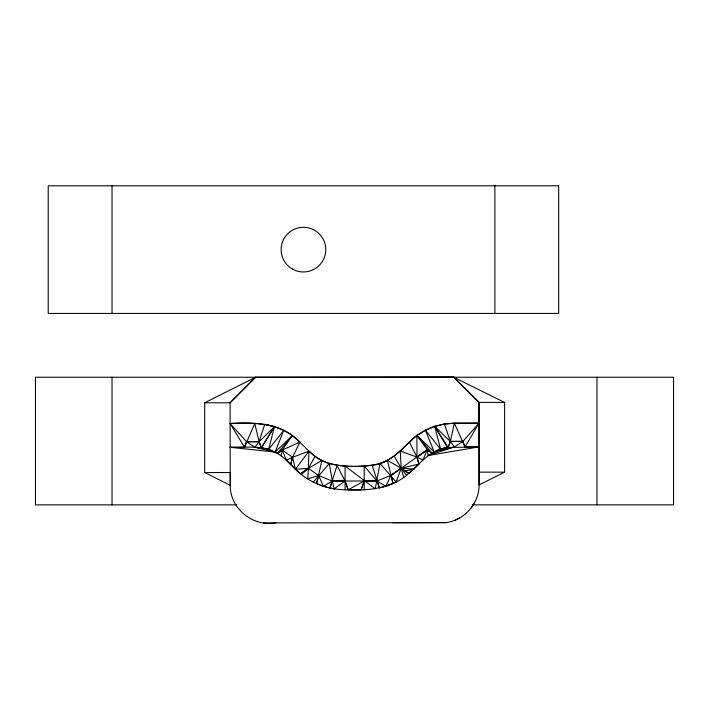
<?xml version="1.0" encoding="UTF-8"?>
<svg xmlns="http://www.w3.org/2000/svg" width="709" height="709" viewBox="0 0 709 709"><rect width="100%" height="100%" fill="white"/><g stroke="black" fill="none" stroke-linecap="round" stroke-linejoin="round"><path stroke-width="1.06" d="M299.907 442.124L282.2 450.047L277.325 453.459C263.323 444.454 245.819 447.849 230.177 447.29L275.083 452.058C286.436 457.925 293.579 469.039 303.824 476.413C315.851 484.938 330.367 489.6 345.097 489.751C365.924 490.814 388.24 489.361 405.477 476.253C418.735 465.565 429.113 449.798 447.432 447.485L448.159 447.423L450.348 441.379L454.38 423.202L479 423.14L465.015 446.936L479.036 446.909L428.174 455.488L427.297 449.798L416.892 435.423C404.777 445.013 395.507 458.953 379.98 463.482C363.522 467.417 345.735 467.444 329.286 463.535C313.75 459.051 304.4 445.19 292.285 435.61C274.534 422.032 251.278 422.812 230.141 423.512L230.141 423.512C254.451 421.855 281.987 423.211 299.907 442.124L292.56 457.296L290.628 464.501L292.56 457.27L308.947 451.137C325.245 468.25 350.556 467.249 372.19 465.361C391.377 463.172 403.261 447.024 416.892 435.423M364.24 489.724L364.204 465.981M345.097 489.751L345.061 466.035L375.221 488.847L379.98 463.482L387.371 460.38L401.214 468.197L408.774 473.461L401.214 468.17L394.195 456.206M408.774 473.435L418.859 464.067L401.214 468.197L390.881 475.455L376.904 480.986L332.361 481.056L318.696 475.588L308.344 468.339L308.947 451.137L295.431 469.296L300.643 473.727L308.344 468.339L321.877 460.504L316.56 483.556L323.401 486.374L334.116 488.909L344.999 481.012L337.076 465.414L329.871 487.916L332.361 481.03L329.286 463.562L313.218 482.155M281.065 455.719L282.2 450.02L292.285 435.636L277.325 453.459L268.596 449.391L261.346 447.733L259.131 441.698L254.761 423.503L244.481 447.264L230.177 447.29M274.48 426.596L259.131 441.698L246.493 441.689L244.481 447.264L230.141 423.539L246.493 441.716L254.797 447.228L268.596 449.391L274.48 426.596L261.346 447.733L259.131 441.672L264.741 424.274L274.48 426.596L261.346 447.76M316.56 483.556L318.696 475.562L307.803 478.841L308.344 468.312L300.643 473.727M318.696 475.588L323.401 486.374L332.361 481.056L344.999 481.012L348.199 489.777L361.094 489.759L364.266 480.977L376.904 480.986L385.926 486.285L396.101 482.023L401.214 468.17L400.284 450.995L416.963 457.101L422.856 460.052L427.297 449.798L432.056 453.131L440.617 449.125L447.432 447.485L479.036 446.909M361.094 489.759L364.266 480.977L348.199 489.777L344.999 481.039M418.859 464.067L416.963 457.101L416.892 435.45L425.427 430.177L434.67 426.331L447.432 447.512L448.159 447.423L450.348 441.379L444.401 424L434.67 426.357L440.617 449.151L432.056 453.113L427.297 449.798L416.963 457.083L418.859 464.085L413.843 469.119L405.264 471.024M246.493 441.716L259.131 441.698L254.797 447.228L275.083 452.058L283.733 430.416L268.596 449.417M392.821 522.71L445.837 522.63C464.342 520.424 479.266 503.461 479.089 484.876L479.089 402.42L453.707 377.241L504.613 402.428L504.613 472.15L479.089 484.912L478.965 402.393L453.406 376.904L255.594 377.241L204.706 402.801L204.706 472.531L230.23 485.293L230.23 472.522L204.706 472.531M295.431 469.296L292.56 457.296L282.2 450.047L277.325 453.459L282.2 450.02L286.401 460.256L295.431 469.296L308.344 468.339L315.044 456.33M471.113 508.069L473.896 503.939M428.174 455.488L454.416 446.918L462.986 441.361L479 423.167L454.38 423.202L444.401 424L434.67 426.357L448.159 447.45M275.083 452.085L292.285 435.636M301.485 474.418L308.344 468.339M434.67 426.331L425.427 430.203L416.892 435.45L432.056 453.14L427.297 449.798L390.881 475.482L385.926 486.285L379.421 487.854L372.19 465.361M427.297 449.825L416.963 457.083L409.288 441.964M455.444 520.051L459.919 517.854M286.401 460.256L292.56 457.296M387.371 460.407L393.008 483.334L385.926 486.259M447.432 447.485L440.617 449.151L425.427 430.203L434.147 451.846L416.892 435.45M444.401 424L454.38 423.176L465.015 446.936L462.986 441.361L450.348 441.406L434.67 426.357M462.986 441.388L450.348 441.406L454.416 446.927L434.147 451.846M230.23 485.257C229.84 508.388 253.042 527.221 275.757 522.888M504.613 402.428L478.965 402.393M204.706 402.801L230.106 402.801L255.594 377.241L230.106 402.765L230.23 485.284M479.089 472.141L504.613 472.15M236.824 504.861L35.45 504.861L35.45 377.241L673.55 377.241L673.55 504.861L472.15 504.861M263.606 522.905L445.837 522.63M379.98 463.482L396.101 482.023M364.204 466.008L376.904 480.986L379.421 487.854M406.532 475.358L401.214 468.17L390.881 475.455L393.008 483.334M403.687 477.361L401.214 468.17L413.843 469.092M332.361 481.056L334.116 488.909M596.978 377.241L596.978 504.861M494.882 185.811L494.882 313.431M112.022 185.811L112.022 313.431M112.022 377.241L112.022 504.861M558.692 185.811L48.212 185.811L48.212 313.431L558.692 313.431L558.692 185.811M292.285 268.959A22.333 22.333 0 0 0 325.786 249.621A22.333 22.333 0 0 0 292.285 230.283A22.333 22.333 0 0 0 292.285 268.959"/></g></svg>
